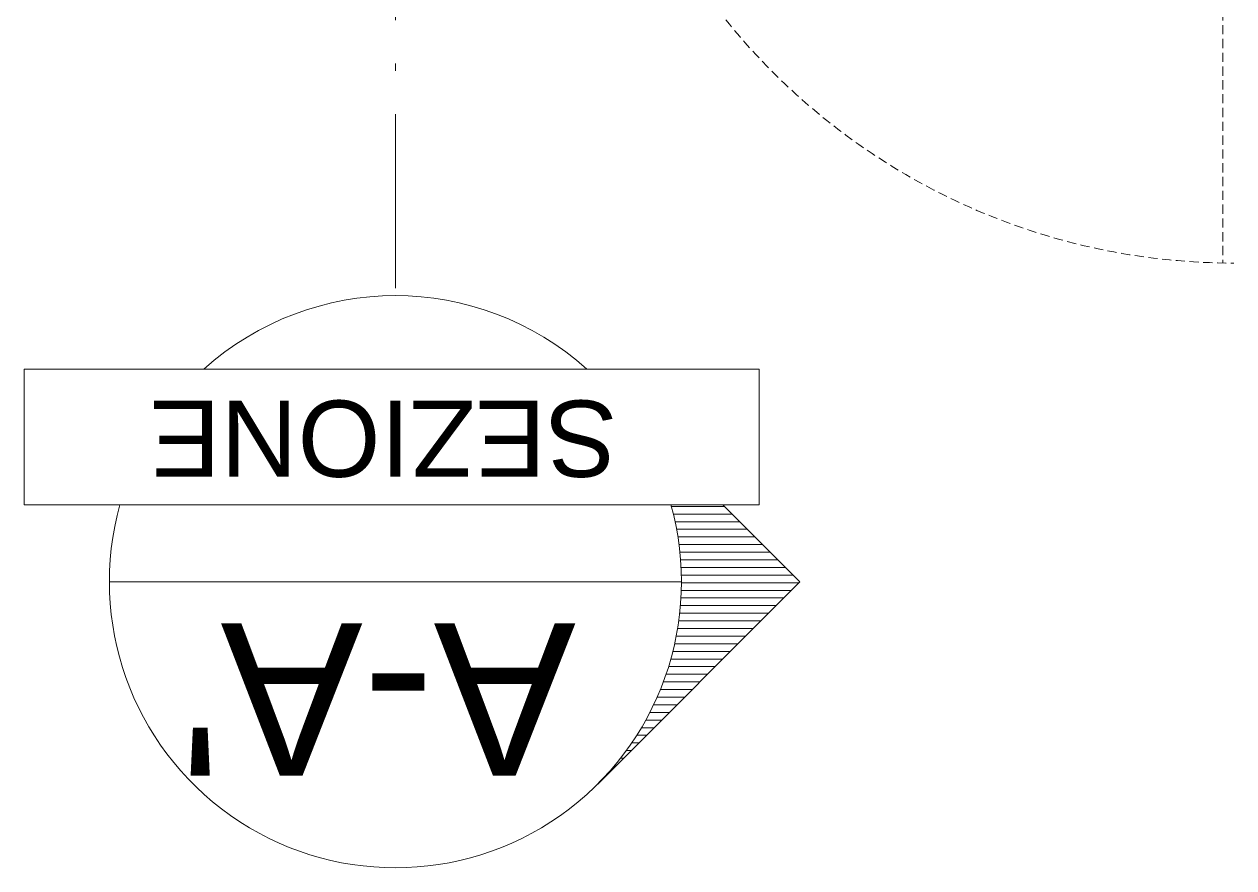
# Model space of a CAD drawing. Header units: millimetres. Extents: x 5622 to 8918, y 2044 to 6634.
# Drawn here: x 6616 to 7451, y 2044 to 2626 of the extents above; entities that cross this region are included whole.
import ezdxf
from ezdxf.enums import TextEntityAlignment as Align

# ---------------------------------------------------------------- set-up
doc = ezdxf.new("R2010")
doc.units = ezdxf.units.MM
for name, pattern in [('CONTINUA', [0]), ('DASHDOT', [18.5, 12, -3, 0.5, -3]), ('NASCOSTA', [9.525, 6.35, -3.175])]:
    doc.linetypes.add(name, pattern=pattern)
for name, color, linetype, lineweight in [('F_ARREDI', 7, 'Continuous', 5), ('F_Proiezioni', 253, 'NASCOSTA', 9), ('F_Sezioni', 5, 'Continuous', 9)]:
    doc.layers.add(name, color=color, linetype=linetype, lineweight=lineweight)
doc.layers.add('F_Testi', color=7, linetype='Continuous', lineweight=5, true_color=0x136734)
doc.styles.add('ARIAL', font='arial.ttf')

# ---------------------------------------------------------------- blocks, each defined once
blk = doc.blocks.new('MOBILE_ingresso-living_rev.01_pianta')
at = {"layer": 'F_Proiezioni'}
blk.add_line((2571.77, -10906.34), (3021.77, -10906.34), dxfattribs=at)
blk.add_arc((2571.77, -10898.84), 450, 270, 0, dxfattribs=at)
blk = doc.blocks.new('*X5')
at = {"color": 0}
for p, q in [((14.5883, 15.18), (14.589, 15.18)), ((14.5783, 15.17), (14.5803, 15.17)), ((14.5583, 15.15), (14.5646, 15.15)), ((14.5683, 15.16), (14.5722, 15.16)), ((14.5383, 15.13), (14.5509, 15.13)), ((14.5483, 15.14), (14.5575, 15.14)), ((14.5283, 15.12), (14.5448, 15.12)), ((14.5083, 15.1), (14.5337, 15.1)), ((14.5183, 15.11), (14.5391, 15.11)), ((14.4983, 15.09), (14.5288, 15.09)), ((14.4783, 15.07), (14.52, 15.07)), ((14.4883, 15.08), (14.5242, 15.08)), ((14.4583, 15.05), (14.5125, 15.05)), ((14.4683, 15.06), (14.5161, 15.06)), ((14.4483, 15.04), (14.5092, 15.04)), ((14.4283, 15.02), (14.5036, 15.02)), ((14.4383, 15.03), (14.5063, 15.03)), ((14.4183, 15.01), (14.5012, 15.01)), ((14.3983, 14.99), (14.4974, 14.99)), ((14.4083, 15), (14.4992, 15)), ((14.3883, 14.98), (14.4959, 14.98)), ((14.3683, 14.96), (14.4936, 14.96)), ((14.3783, 14.97), (14.4946, 14.97)), ((14.3483, 14.94), (14.4925, 14.94)), ((14.3583, 14.95), (14.4929, 14.95)), ((14.3383, 14.93), (14.4923, 14.93)), ((14.3457, 14.92), (14.4924, 14.92)), ((14.3557, 14.91), (14.4928, 14.91)), ((14.3657, 14.9), (14.4934, 14.9)), ((14.3757, 14.89), (14.4943, 14.89)), ((14.3857, 14.88), (14.4955, 14.88)), ((14.3957, 14.87), (14.497, 14.87)), ((14.4057, 14.86), (14.4987, 14.86)), ((14.4157, 14.85), (14.5007, 14.85)), ((14.4257, 14.84), (14.503, 14.84)), ((14.4357, 14.83), (14.5055, 14.83))]:
    blk.add_line(p, q, dxfattribs=at)

msp = doc.modelspace()

# ---------------------------------------------------------------- linework, layer by layer
at = {"layer": 'F_Sezioni', "color": 2, "linetype": 'CONTINUA', "lineweight": 15}
for p, q in [((7151.881, 2240.941), (7098.703, 2294.118)), ((6675.224, 2240.941), (7070.099, 2240.941)), ((7151.881, 2240.941), (7012.271, 2101.331))]:
    msp.add_line(p, q, dxfattribs=at)
at = {"layer": 'F_Sezioni', "color": 3, "linetype": 'DASHDOT', "lineweight": 15, "ltscale": 10}
msp.add_lwpolyline([(6998.763, 6545.773), (7111.31, 6633.572), (6872.662, 6633.572), (6872.662, 2438.378)], dxfattribs=at)
at = {"layer": 'F_Sezioni', "color": 2}
msp.add_lwpolyline([(7123.71, 2294.118), (7123.71, 2387.598), (6616.42, 2387.598), (6616.42, 2294.118)], close=True, dxfattribs=at)
at = {"layer": 'F_Sezioni', "color": 2, "linetype": 'CONTINUA', "lineweight": 15}
for start, end in [(47.970836, 132.029164), (164.375075, 15.624925)]:
    msp.add_arc((6872.662, 2240.941), 197.438, start, end, dxfattribs=at)

# ---------------------------------------------------------------- block references
at = {"layer": 'F_ARREDI', "rotation": 270}
msp.add_blockref('MOBILE_ingresso-living_rev.01_pianta', (18350.188, 5482.618), dxfattribs=at)
at = {"layer": 'F_Sezioni', "color": 2, "lineweight": 15, "extrusion": (0, 0, -1), "xscale": -526.5, "yscale": 526.5, "zscale": -526.5, "rotation": 180}
msp.add_blockref('*X5', (-14700.309, 10100.902), dxfattribs=at)

# ---------------------------------------------------------------- texts
at = {"layer": 'F_Sezioni', "color": 2, "linetype": 'CONTINUA', "lineweight": 15, "style": 'ARIAL'}
msp.add_attdef('SEZIONE', text='', height=52.65, rotation=180, dxfattribs=at).set_placement((6864.348, 2339.66), align=Align.MIDDLE)
at = {"layer": 'F_Testi', "linetype": 'Continuous', "style": 'ARIAL'}
msp.add_attdef("A-A'", text='', height=105.3, rotation=180, dxfattribs=at).set_placement((6860.538, 2159.677), align=Align.MIDDLE)

doc.saveas('drawing.dxf')
